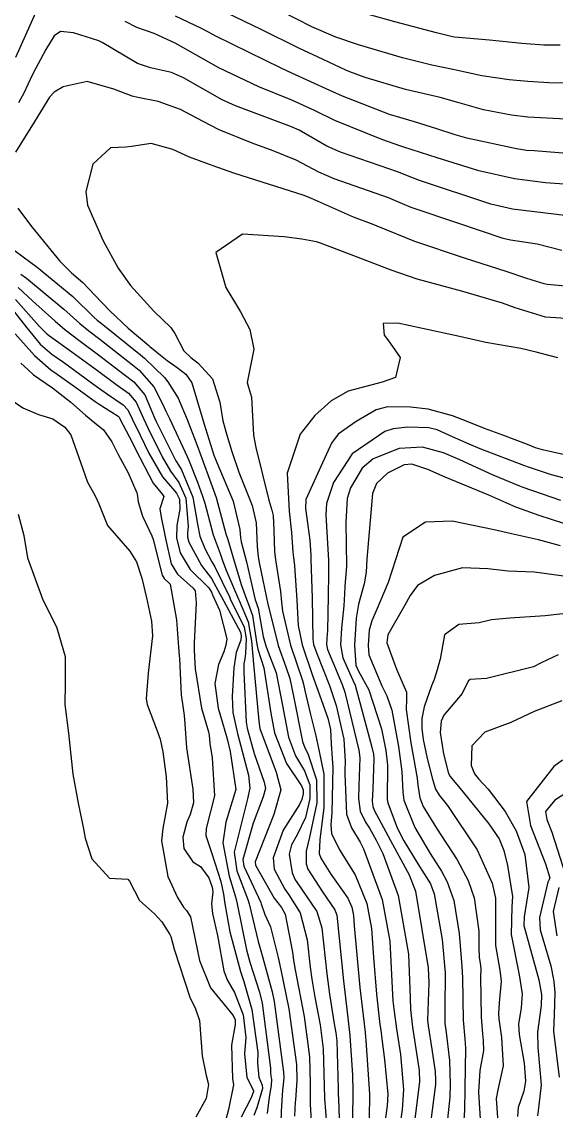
# Model space of a CAD drawing. Header units: feet. Extents: x 1313709 to 1317500, y 405869 to 411659.
# Drawn here: x 1315703.2 to 1315803.2, y 407965.1 to 408169 of the extents above; entities that cross this region are included whole.
import ezdxf

# ---------------------------------------------------------------- set-up
doc = ezdxf.new("R2010")
doc.units = ezdxf.units.FT
doc.layers.add('C-TOPO-MAJR', color=32, linetype='CONTINUOUS')

msp = doc.modelspace()

# ---------------------------------------------------------------- linework, layer by layer
at = {"layer": 'C-TOPO-MAJR'}
for points in [[(1315705.75, 408170.71), (1315702.01, 408162.35)], [(1315812.18, 408143.78), (1315799.13, 408144.85), (1315797.69, 408144.95), (1315795.78, 408145.22), (1315786.51, 408147.23), (1315784.32, 408147.84), (1315780.88, 408148.97), (1315776.69, 408150.32), (1315774.59, 408150.9), (1315772.04, 408151.67), (1315763.2, 408155.1), (1315760.88, 408156.16), (1315753.77, 408159.4), (1315751.75, 408160.31), (1315739.51, 408166.3), (1315738.12, 408167.06), (1315736.85, 408167.76), (1315731.99, 408170.08)], [(1315811.05, 408150.45), (1315797.93, 408151.18), (1315794.84, 408151.52), (1315789.61, 408152.56), (1315784.82, 408153.91), (1315781.53, 408154.82), (1315775.05, 408156.37), (1315767.49, 408158.56), (1315764.61, 408159.64), (1315763.84, 408159.99), (1315759.62, 408161.93), (1315755.05, 408164.07), (1315748, 408167.59), (1315741.51, 408170.68)], [(1315806.1, 408157.55), (1315801.83, 408157.62), (1315797.95, 408157.84), (1315794.45, 408158.13), (1315789.32, 408158.92), (1315784.17, 408160), (1315779.96, 408160.91), (1315774.46, 408162.28), (1315766.24, 408164.72), (1315761.96, 408166.17), (1315757.49, 408168.1), (1315751.6, 408171.08)], [(1315803.98, 408164.65), (1315800.91, 408164.65), (1315796.79, 408164.98), (1315790.73, 408165.58), (1315784.21, 408166.14), (1315783.84, 408166.21), (1315780.85, 408166.97), (1315773.03, 408169), (1315768.1, 408170.41)], [(1315804.83, 408132.74), (1315795.05, 408133.91), (1315791.01, 408134.85), (1315777.64, 408139.31), (1315775.38, 408140.21), (1315773.69, 408140.89), (1315762.87, 408144.6), (1315760.28, 408145.72), (1315755.11, 408148.7), (1315753.7, 408149.38), (1315743.23, 408153.26), (1315740.69, 408154.43), (1315733.45, 408158.54), (1315731.25, 408159.54), (1315727.26, 408160.4), (1315724.85, 408161.19), (1315718.26, 408165.17), (1315717.64, 408165.48), (1315712.88, 408166.94), (1315710.45, 408167.18), (1315709.24, 408166.4), (1315707.72, 408163.82), (1315705.28, 408159.3), (1315704.31, 408157.28), (1315703.63, 408155.76), (1315702.57, 408153.85)], [(1315805.61, 408138.58), (1315801.24, 408138.89), (1315795.42, 408139.61), (1315788.73, 408141.14), (1315780.95, 408143.53), (1315774.7, 408145.55), (1315774.14, 408145.74), (1315770.6, 408147), (1315761.77, 408150.52), (1315757.97, 408152.39), (1315753.73, 408154.34), (1315747.58, 408156.85), (1315740.09, 408160.41), (1315735.8, 408162.82), (1315731.92, 408165.04), (1315727.98, 408166.81), (1315724.76, 408167.96), (1315722.55, 408169.09)], [(1315804.27, 408126.21), (1315799.65, 408127.38), (1315794.69, 408128.14), (1315793.33, 408128.45), (1315784.81, 408131.31), (1315776.09, 408134.24), (1315774.01, 408135.12), (1315771.87, 408136.04), (1315761.67, 408139.59), (1315758.83, 408140.88), (1315754.54, 408143.11), (1315750.25, 408144.88), (1315746.33, 408146.32), (1315740.17, 408148.82), (1315737.13, 408150.37), (1315732.91, 408152.62), (1315728.75, 408154.1), (1315724.9, 408154.86), (1315723.83, 408155.11), (1315720.42, 408156.41), (1315715.45, 408157.87), (1315710.93, 408156.84), (1315709.23, 408155.84), (1315708.4, 408154.88), (1315705.02, 408149.42), (1315704.29, 408148.25), (1315702.05, 408144.62)], [(1315810.38, 408119), (1315801.57, 408119.83), (1315801, 408119.94), (1315797.76, 408120.95), (1315794.04, 408122.19), (1315786.05, 408124.76), (1315776.77, 408127.89), (1315769.75, 408130.76), (1315768.98, 408131.07), (1315765.31, 408132.47), (1315757.41, 408135.96), (1315756.07, 408136.5), (1315742.92, 408140.67), (1315739.05, 408142.07), (1315738.35, 408142.33), (1315734.62, 408143.69), (1315731.48, 408145.1), (1315727.44, 408146.22), (1315723.75, 408145.66), (1315722.7, 408145.54), (1315719.82, 408145.4), (1315716.47, 408142.39), (1315715.19, 408137.22), (1315715.5, 408134.72), (1315718.45, 408128.04), (1315721.25, 408122.88), (1315723.52, 408119.65), (1315727.89, 408114.84), (1315731.1, 408111.78), (1315731.86, 408110.68), (1315733.53, 408107.45), (1315734.85, 408106.15), (1315736.22, 408105.11), (1315738.9, 408102.19), (1315740.25, 408097.84), (1315740.85, 408094.32), (1315741.66, 408091.42), (1315742.51, 408088.55), (1315743.83, 408084.73), (1315746.33, 408078.45), (1315747.08, 408075.24), (1315747.28, 408070.76), (1315747.44, 408068.85), (1315747.64, 408067.81), (1315748.34, 408064.51), (1315749.27, 408060.02), (1315749.73, 408058.03), (1315751.19, 408052.28), (1315752.62, 408048.27), (1315753.37, 408046.06), (1315754.15, 408042.46), (1315755.76, 408034.3), (1315756.2, 408033.1), (1315756.76, 408032.01), (1315758.34, 408027.1), (1315758.41, 408022.81), (1315757.05, 408016.36), (1315756.41, 408013.78), (1315756.42, 408011.39), (1315756.76, 408010.39), (1315759.5, 408006.12), (1315761.82, 408002.74), (1315762.17, 408001.75), (1315763.4, 407989.5), (1315764.06, 407984.18), (1315764.61, 407979.25), (1315765.09, 407971.8), (1315765.16, 407968.75), (1315765.09, 407963.55)], [(1315702.44, 408134.1), (1315705.01, 408130.72), (1315710.29, 408124.19), (1315712.53, 408122.03), (1315714.6, 408120.19), (1315716.86, 408117.87), (1315719.66, 408114.89), (1315723.13, 408111.65), (1315726.95, 408108.44), (1315727.18, 408108.24), (1315729.14, 408106.6), (1315730.43, 408105.62), (1315732.28, 408104.3), (1315733.92, 408103.03), (1315735.04, 408101.41), (1315737.17, 408094.33), (1315737.61, 408092.86), (1315739.16, 408087.9), (1315739.71, 408086.49), (1315742.74, 408079.27), (1315744.03, 408073.96), (1315744.14, 408072.38), (1315744.26, 408071.65), (1315745.23, 408067.94), (1315746.88, 408060.81), (1315747.17, 408060), (1315747.18, 408059.96), (1315747.42, 408059.24), (1315747.85, 408056.77), (1315748.41, 408053.91), (1315748.85, 408052.22), (1315749.34, 408050.98), (1315750.81, 408047.11), (1315752.01, 408041.04), (1315753.15, 408035.08), (1315754.46, 408031.63), (1315756.12, 408028.82), (1315757.1, 408026.16), (1315757.13, 408023.64), (1315756.3, 408020.05), (1315754.76, 408016.78), (1315753.69, 408014.95), (1315753.25, 408013.22), (1315753.78, 408009.68), (1315754.39, 408008.37), (1315754.67, 408007.97), (1315758.4, 408002.46), (1315759.38, 407999.43), (1315760.29, 407990.76), (1315760.77, 407986.97), (1315761.7, 407981.45), (1315762, 407979.76), (1315762.17, 407978.25), (1315762.39, 407969.24), (1315762.42, 407968.42), (1315762.56, 407965.83), (1315762.75, 407958.66)], [(1315807.89, 408113.29), (1315801.26, 408113.73), (1315795.58, 408115.45), (1315793.17, 408116.36), (1315785.75, 408118.52), (1315777.22, 408120.86), (1315772.31, 408122.53), (1315764.52, 408125.52), (1315759.09, 408127.58), (1315758.37, 408127.81), (1315755.6, 408128.31), (1315752.29, 408128.78), (1315744.49, 408129.26), (1315739.52, 408125.8), (1315741.41, 408119.25), (1315744.14, 408114.73), (1315745.88, 408111.4), (1315746.61, 408107.75), (1315745.36, 408101.47), (1315745.66, 408100.64), (1315746.22, 408098.72), (1315746.6, 408091.65), (1315747.01, 408089.31), (1315749.41, 408079.46), (1315750.03, 408077.61), (1315750.26, 408076.57), (1315750.38, 408073.77), (1315750.53, 408069.88), (1315750.69, 408068.31), (1315751.63, 408062.38), (1315751.82, 408060.37), (1315752, 408058.71), (1315753.5, 408052.34), (1315755.72, 408045.72), (1315755.94, 408045.01), (1315756.2, 408043.82), (1315757.17, 408039.58), (1315758.21, 408035.37), (1315758.83, 408032.75), (1315759.71, 408028.14), (1315759.74, 408021.95), (1315758.97, 408015.86), (1315758.89, 408013.3), (1315759.15, 408012.43), (1315761.03, 408009.47), (1315764.21, 408004.98), (1315764.99, 408003.25), (1315765.28, 408001.68), (1315765.43, 407999.79), (1315766.5, 407988.25), (1315767.29, 407981.44), (1315767.46, 407979.81), (1315767.67, 407977.42), (1315768.27, 407968.28), (1315768.23, 407963.62)], [(1315701.78, 408126.28), (1315703.48, 408125.04), (1315706.08, 408123.1), (1315712.75, 408117.59), (1315716.73, 408113.65), (1315717.29, 408113.16), (1315718.03, 408112.61), (1315725.42, 408106.64), (1315726.17, 408106.02), (1315729.88, 408102.41), (1315730.56, 408101.6), (1315732.44, 408098.57), (1315734.14, 408094.54), (1315735.83, 408090.18), (1315736.89, 408087.34), (1315738.61, 408082.69), (1315739.6, 408079.98), (1315740.57, 408076.19), (1315741.38, 408073.19), (1315741.75, 408072.07), (1315742.98, 408068.06), (1315744.3, 408063.46), (1315745.46, 408060.45), (1315745.53, 408060.31), (1315746.41, 408057.87), (1315747.22, 408052.53), (1315747.41, 408051.59), (1315748.52, 408048.05), (1315749.81, 408039.58), (1315750.49, 408035.88), (1315752.72, 408030.16), (1315755.55, 408025.96), (1315755.85, 408025.22), (1315755.86, 408024.47), (1315755.61, 408023.4), (1315755.16, 408022.48), (1315752.1, 408017.66), (1315750.25, 408012.53), (1315750.46, 408010.37), (1315752.41, 408006.66), (1315753.21, 408005.57), (1315755.3, 408002.2), (1315756.61, 407997.13), (1315757.19, 407992.01), (1315757.47, 407989.77), (1315758.06, 407986.44), (1315759.04, 407981.27), (1315759.59, 407976.74), (1315759.78, 407969.79), (1315759.84, 407967.42), (1315760.41, 407960.32)], [(1315703.02, 408121.76), (1315704.07, 408121.03), (1315711.08, 408115.25), (1315714.06, 408112.55), (1315715.72, 408111.18), (1315717.8, 408109.63), (1315723.89, 408104.82), (1315725.16, 408103.82), (1315727.93, 408100.7), (1315729.63, 408097.37), (1315730.18, 408096.1), (1315730.82, 408094.77), (1315734.16, 408087.66), (1315734.53, 408086.75), (1315736.07, 408082.85), (1315737.05, 408080.24), (1315737.43, 408078.9), (1315739.05, 408072.97), (1315740.35, 408069.5), (1315740.79, 408068.17), (1315741.38, 408066.46), (1315743.76, 408060.9), (1315743.87, 408060.66), (1315745.55, 408056.7), (1315746.18, 408053.07), (1315746.42, 408050.25), (1315746.6, 408048.84), (1315747.54, 408038.07), (1315747.78, 408036.69), (1315750.8, 408028.54), (1315751.66, 408025.21), (1315750.38, 408020.59), (1315746.9, 408011.75), (1315746.95, 408011.11), (1315750.42, 408004.96), (1315751.79, 408003.23), (1315752.52, 408001.96), (1315753.88, 407994.86), (1315754.08, 407993.27), (1315754.16, 407992.57), (1315754.36, 407991.51), (1315756.08, 407982.77), (1315757.08, 407975.27), (1315757.2, 407970.33), (1315757.16, 407966.38), (1315757.41, 407962.06)], [(1315702.51, 408119.26), (1315705.2, 408116.79), (1315709.44, 408112.95), (1315711.28, 408111.4), (1315714.15, 408109.2), (1315717.58, 408106.67), (1315722.36, 408103), (1315724.16, 408101.63), (1315726.23, 408099.21), (1315728.06, 408094.85), (1315728.32, 408094.22), (1315732.04, 408086.84), (1315732.58, 408085.93), (1315733.09, 408085.14), (1315735.19, 408080), (1315736.07, 408074.99), (1315736.51, 408072.74), (1315737.45, 408070.43), (1315738.77, 408067.92), (1315739.31, 408066.98), (1315742.05, 408061.34), (1315742.21, 408061.01), (1315744.8, 408055.67), (1315745.21, 408053.58), (1315745.1, 408050.76), (1315744.92, 408049.76), (1315744.78, 408048.85), (1315744.74, 408047.28), (1315745.21, 408037.88), (1315745.41, 408036.77), (1315746.72, 408032.06), (1315748.56, 408026.64), (1315748.81, 408025.51), (1315748.4, 408023.95), (1315746.49, 408019), (1315744.56, 408012.18), (1315744.75, 408010.95), (1315747.93, 408004.14), (1315748.03, 408003.87), (1315748.68, 408001.92), (1315749.75, 407999.58), (1315751.21, 407993.82), (1315751.71, 407991.51), (1315753.18, 407984.24), (1315754.61, 407973.82), (1315754.7, 407970.86), (1315754.41, 407967.16), (1315754.38, 407966.79), (1315754.28, 407965.53), (1315754.27, 407964.16)], [(1315702.05, 408117.01), (1315706.48, 408112.01), (1315707.81, 408110.65), (1315708.39, 408110.2), (1315712.58, 408107.23), (1315717.36, 408103.73), (1315720.81, 408101.16), (1315723.17, 408099.47), (1315724.63, 408097.8), (1315726, 408094.76), (1315726.83, 408092.91), (1315729.48, 408087.57), (1315731.05, 408084.88), (1315732.6, 408082.78), (1315733.88, 408079.82), (1315734.33, 408074.53), (1315734.22, 408073.34), (1315734.2, 408072.55), (1315734.44, 408071.62), (1315736.86, 408067.24), (1315738.7, 408064.77), (1315740.36, 408061.79), (1315740.56, 408061.36), (1315744.12, 408054.75), (1315744.29, 408054.06), (1315744.18, 408053.26), (1315743.34, 408050.92), (1315742.91, 408048.06), (1315742.58, 408042.71), (1315742.72, 408039.7), (1315743.55, 408035.78), (1315745.62, 408027.97), (1315745.86, 408025.53), (1315745.45, 408023.54), (1315742.94, 408013.54), (1315743.43, 408010.06), (1315745.52, 408004.68), (1315745.78, 408003.87), (1315747.43, 407996.81), (1315747.76, 407995.78), (1315748.34, 407993.77), (1315750.05, 407987.43), (1315750.43, 407985.63), (1315752.19, 407972.39), (1315752.22, 407971.38), (1315752.12, 407970.1), (1315752.02, 407968.98), (1315751.73, 407965.1), (1315751.6, 407960.73)], [(1315701.62, 408114.91), (1315704.16, 408111.7), (1315706.62, 408108.66), (1315708.81, 408106.79), (1315711.03, 408105.27), (1315717.14, 408100.82), (1315719.25, 408099.31), (1315722.19, 408097.32), (1315723.03, 408096.4), (1315723.87, 408094.67), (1315725.35, 408091.61), (1315726.96, 408088.29), (1315729.52, 408083.82), (1315732.18, 408080.75), (1315732.72, 408079.67), (1315732.79, 408077.77), (1315732.24, 408074.75), (1315732.18, 408072.41), (1315732.84, 408069.62), (1315734.71, 408066.48), (1315738.22, 408063.05), (1315738.69, 408062.23), (1315738.89, 408061.72), (1315740.23, 408058.86), (1315741.56, 408053.49), (1315741.4, 408052.34), (1315741.01, 408051.05), (1315740, 408048.69), (1315739.34, 408045.17), (1315739.94, 408040.54), (1315741.06, 408036.7), (1315741.63, 408034.77), (1315742.22, 408032.38), (1315743.28, 408025.32), (1315741.41, 408019.15), (1315740.84, 408015.33), (1315741.99, 408009.1), (1315743.2, 408005.2), (1315743.51, 408003.87), (1315745.26, 407995.28), (1315745.89, 407992.97), (1315747.67, 407987.35), (1315748.17, 407985.27), (1315749.76, 407973.1), (1315749.77, 407972.44), (1315749.84, 407971.59), (1315749.95, 407971.06), (1315749.9, 407969.88), (1315749.5, 407967.68), (1315749.15, 407964.66)], [(1315803.53, 408106.12), (1315799.47, 408107.14), (1315796.59, 408107.85), (1315790.08, 408108.96), (1315784.6, 408110.2), (1315778.19, 408111.61), (1315773.59, 408112.6), (1315770.86, 408112.53), (1315771.03, 408110.37), (1315771.71, 408109.45), (1315774.04, 408106.17), (1315773.12, 408102.4), (1315770.63, 408101.56), (1315764.28, 408099.85), (1315761.11, 408098.04), (1315758.04, 408095.32), (1315755.29, 408091.83), (1315752.86, 408084.53), (1315753.23, 408077.43), (1315753.71, 408073.44), (1315753.94, 408069.73), (1315753.99, 408069.21), (1315754.25, 408067.14), (1315754.67, 408060.74), (1315754.96, 408055.97), (1315755.69, 408052.39), (1315757.62, 408046.65), (1315758.39, 408044.58), (1315760.51, 408038.66), (1315760.99, 408036.52), (1315761.11, 408033.86), (1315761.29, 408031.09), (1315761.42, 408029.43), (1315761.21, 408020.99), (1315761.03, 408018.67), (1315761.14, 408017.09), (1315762.69, 408014.01), (1315765.59, 408009.31), (1315767.81, 408003.97), (1315768.68, 407999.3), (1315769.03, 407993.85), (1315769.59, 407987), (1315770.23, 407981.31), (1315770.38, 407980.23), (1315770.62, 407978.62), (1315771.12, 407974.78), (1315771.72, 407968.23), (1315771.62, 407966.08), (1315770.33, 407957.17)], [(1315701.95, 408110.63), (1315705.57, 408106.52), (1315708.64, 408103.85), (1315709.83, 408103.03), (1315713.48, 408100.43), (1315716.92, 408097.92), (1315717.66, 408097.42), (1315721.22, 408095.21), (1315721.42, 408094.99), (1315721.64, 408094.58), (1315723.87, 408090.31), (1315724.5, 408088.99), (1315727.77, 408082.63), (1315729.53, 408080.5), (1315729.76, 408080.13), (1315729.06, 408077.82), (1315729.32, 408075.88), (1315729.68, 408074.48), (1315730.08, 408072.26), (1315731.18, 408067.54), (1315732.33, 408065.64), (1315735.28, 408062.97), (1315735.63, 408062.51), (1315735.81, 408060.22), (1315735.45, 408052.68), (1315735.46, 408051.5), (1315735.54, 408050.06), (1315735.68, 408047.9), (1315736.85, 408040.51), (1315738.13, 408036.07), (1315738.26, 408035.46), (1315738.37, 408033.88), (1315738.83, 408031.22), (1315739.29, 408024.12), (1315737.71, 408018.02), (1315737.63, 408016.71), (1315738.77, 408013.33), (1315740.45, 408008.06), (1315740.98, 408005.7), (1315741.19, 408003.87), (1315742.11, 407998.65), (1315744.13, 407991.24), (1315744.75, 407989.34), (1315746.27, 407984.11), (1315747.38, 407976.07), (1315747.34, 407974.11), (1315747.57, 407971.47), (1315748.18, 407969.97), (1315748.23, 407969.31), (1315747.18, 407965.71), (1315746.65, 407964.27)], [(1315703.04, 408105.13), (1315704.3, 408103.91), (1315705.4, 408102.94), (1315708.97, 408100.47), (1315712.39, 408097.83), (1315715.12, 408095.4), (1315716.87, 408093.97), (1315718.47, 408092.61), (1315720.08, 408090.37), (1315721.24, 408087.99), (1315723.09, 408084.57), (1315724.71, 408080.81), (1315724.77, 408080.56), (1315724.96, 408079.15), (1315725.77, 408076.49), (1315727.57, 408072.79), (1315727.81, 408072.1), (1315729.49, 408065.41), (1315729.86, 408064.77), (1315730.84, 408063.88), (1315730.96, 408063.72), (1315732.14, 408057.03), (1315732.34, 408054.45), (1315732.66, 408050.3), (1315732.7, 408049.8), (1315733.02, 408043.03), (1315733.38, 408040.48), (1315733.6, 408039.13), (1315733.7, 408037.58), (1315734.02, 408033.11), (1315735.19, 408025.37), (1315735.31, 408022.78), (1315734.73, 408020.63), (1315734.11, 408019.17), (1315733.33, 408016.38), (1315733.56, 408014.22), (1315735.19, 408011.74), (1315736.63, 408010.91), (1315738.22, 408008.74), (1315738.86, 408006.99), (1315738.95, 408006.15), (1315738.71, 408003.87), (1315738.87, 408002.11), (1315739.84, 407997.98), (1315740.99, 407991.34), (1315741.65, 407989.64), (1315743.04, 407987.32), (1315744.63, 407983.1), (1315745.14, 407978.86), (1315744.91, 407975.78), (1315745.3, 407971.35), (1315746.54, 407968.97), (1315746.57, 407968.74), (1315746.12, 407967.57), (1315744.26, 407963.94)], [(1315698.48, 408100.14), (1315703.37, 408096.77), (1315706.31, 408095.49), (1315709, 408094.68), (1315711.28, 408093.11), (1315712.38, 408091.72), (1315714.6, 408085.31), (1315715.48, 408082.85), (1315716.96, 408080.26), (1315717.59, 408078.79), (1315719.21, 408074.72), (1315723.44, 408069.9), (1315724.67, 408067.92), (1315725.65, 408064.88), (1315726.56, 408061.16), (1315727.5, 408056.78), (1315727.67, 408054.07), (1315726.83, 408047.1), (1315726.5, 408042.26), (1315726.67, 408041.19), (1315728.52, 408036.28), (1315729.11, 408034.73), (1315729.6, 408032.33), (1315730.22, 408027.66), (1315730.45, 408022.74), (1315729.62, 408017.99), (1315729.35, 408015.67), (1315730.55, 408009), (1315732.34, 408005.06), (1315733.47, 408003.29), (1315734.06, 408002.62), (1315734.78, 408001.44), (1315736.48, 407993.3), (1315738.52, 407988.19), (1315742.76, 407982.96), (1315743.12, 407982.18), (1315743.16, 407981.32), (1315742.48, 407977.45), (1315742.65, 407971.21), (1315742.8, 407970.02), (1315741.86, 407965.38), (1315741.37, 407963.53)], [(1315804.51, 408087.99), (1315800.66, 408088.86), (1315799.37, 408089.26), (1315797.89, 408089.88), (1315793.27, 408091.64), (1315789.79, 408092.91), (1315786.55, 408094.16), (1315783.79, 408095.24), (1315779.29, 408096.48), (1315775.94, 408096.87), (1315771.64, 408096.94), (1315769.51, 408096.4), (1315765.8, 408094.2), (1315762.42, 408091.84), (1315761.17, 408090.11), (1315759.2, 408085.78), (1315756.37, 408079.6), (1315756.33, 408077.89), (1315756.75, 408074.73), (1315757.09, 408071.97), (1315757.29, 408069.16), (1315757.32, 408068.33), (1315757.56, 408061.13), (1315757.65, 408053.47), (1315757.82, 408052.45), (1315758.41, 408050.77), (1315760.77, 408044.78), (1315762.05, 408041.03), (1315763.46, 408034.74), (1315763.73, 408030.56), (1315763.69, 408028.93), (1315763.66, 408028.21), (1315764.01, 408020.69), (1315764.9, 408018.13), (1315766.52, 408015.43), (1315767.14, 408014.21), (1315770.63, 408004.68), (1315772.07, 407996.93), (1315772.51, 407988.12), (1315772.66, 407985.76), (1315772.9, 407983.75), (1315773.35, 407980.5), (1315774.08, 407975.68), (1315774.66, 407969.11), (1315774.42, 407965.31), (1315772.96, 407955.81)], [(1315804.7, 408083.58), (1315802.35, 408084.21), (1315798.22, 408085.56), (1315797.15, 408085.97), (1315789.01, 408089.07), (1315786.96, 408089.95), (1315783.85, 408091.35), (1315780.92, 408092.62), (1315779.38, 408093), (1315775.45, 408093.11), (1315772.7, 408092.84), (1315771.15, 408092.33), (1315765.06, 408088.11), (1315761.52, 408082.8), (1315760.22, 408078.84), (1315760.09, 408076.73), (1315760.6, 408068.15), (1315760.59, 408065.74), (1315760.57, 408061.52), (1315760.44, 408055.04), (1315760.31, 408053.57), (1315760.24, 408052.44), (1315760.42, 408051.53), (1315761.42, 408049.15), (1315763.19, 408044.97), (1315763.66, 408043.5), (1315766.31, 408032.68), (1315766.46, 408031.24), (1315766.27, 408025.99), (1315766.22, 408023.62), (1315766.52, 408021.21), (1315767.53, 408019.19), (1315768.26, 408018.05), (1315769.51, 408015.8), (1315770.78, 408013.33), (1315773.64, 408005.44), (1315775.56, 407994.49), (1315775.89, 407986.31), (1315775.95, 407984.09), (1315776.31, 407980.78), (1315777.58, 407972.7), (1315777.62, 407970.59), (1315776.05, 407957.69)], [(1315804.1, 408079.41), (1315797.06, 408081.84), (1315796.41, 408082.07), (1315791.44, 408084.12), (1315785.21, 408087.01), (1315782.12, 408088.35), (1315778.22, 408089.38), (1315773.86, 408089.11), (1315768.98, 408087.17), (1315766.92, 408085.48), (1315764.73, 408081.78), (1315764.12, 408079.75), (1315763.86, 408075.37), (1315763.96, 408067.13), (1315763.68, 408063.29), (1315763.6, 408061.93), (1315763.5, 408059.66), (1315763.07, 408055.47), (1315762.85, 408052.39), (1315763.28, 408049.95), (1315765.15, 408045.79), (1315765.59, 408044.8), (1315768.73, 408033.24), (1315769.01, 408031.93), (1315769.08, 408031.02), (1315768.9, 408025.46), (1315768.81, 408023.11), (1315768.92, 408022.13), (1315769.18, 408021.45), (1315772.21, 408015.74), (1315775.74, 408009.32), (1315776.92, 408006.27), (1315779.29, 407991.88), (1315779.42, 407989.12), (1315779.16, 407982.11), (1315779.24, 407981.05), (1315779.97, 407976.67), (1315780.58, 407972.48), (1315780.66, 407970.92), (1315780.61, 407970.06), (1315778.63, 407954.7)], [(1315804.68, 408075.08), (1315800.06, 408076.59), (1315795.89, 408078.1), (1315795.68, 408078.18), (1315794.01, 408078.88), (1315790.64, 408080.37), (1315782.45, 408083.74), (1315779.21, 408085.18), (1315776.18, 408086.19), (1315774.8, 408086.09), (1315771.65, 408084.51), (1315769.57, 408082.59), (1315768.82, 408080.69), (1315767.77, 408068.42), (1315767.65, 408066.01), (1315767.26, 408063.78), (1315766.23, 408059.98), (1315765.8, 408057.36), (1315765.47, 408052.34), (1315765.71, 408048.6), (1315766.22, 408047.43), (1315768.19, 408043.94), (1315770.56, 408036.64), (1315771.36, 408032.62), (1315771.64, 408029.88), (1315771.62, 408023.42), (1315771.71, 408022.77), (1315773.46, 408018.15), (1315774.69, 408015.68), (1315777.32, 408011.36), (1315779.68, 408007.63), (1315780.41, 408005.78), (1315781.9, 407997.2), (1315782.43, 407991), (1315782.41, 407984.27), (1315782.41, 407981.49), (1315782.55, 407980.31), (1315783.24, 407974.56), (1315783.39, 407970.14), (1315783.3, 407967.67), (1315782.11, 407956.54)], [(1315702.51, 408076.87), (1315703.58, 408072.85), (1315704.25, 408068.68), (1315707.15, 408060.79), (1315709.68, 408055.78), (1315711.34, 408050.2), (1315711.29, 408045.11), (1315711.28, 408041.23), (1315711.94, 408035.84), (1315712.76, 408028.17), (1315713.83, 408022.45), (1315714.69, 408018.25), (1315715.04, 408016.21), (1315716.32, 408012.3), (1315719.61, 408008.71), (1315723.05, 408008.5), (1315723.39, 408008.11), (1315725.24, 408004.51), (1315728.05, 408002.05), (1315729.42, 408000.51), (1315730.94, 407998.16), (1315731.11, 407997.77), (1315731.69, 407995.38), (1315734.65, 407986.4), (1315735.72, 407984.21), (1315736.47, 407982.05), (1315736.94, 407975.44), (1315737.74, 407971.74), (1315738.14, 407970.06), (1315737.74, 407967.43), (1315735.75, 407963.95)], [(1315804.03, 408070.93), (1315799.94, 408072.03), (1315794.84, 408073.13), (1315791.59, 408073.89), (1315783.77, 408075.51), (1315778.75, 408075.36), (1315774.5, 408072.53), (1315772.45, 408066.18), (1315771.8, 408064.04), (1315769.55, 408058.74), (1315768.71, 408056.87), (1315768.24, 408055.13), (1315768.01, 408052.29), (1315768.19, 408050.53), (1315770.6, 408044.7), (1315771.56, 408042.84), (1315772.48, 408040.17), (1315773.7, 408033.32), (1315774.33, 408028.68), (1315774.51, 408024.78), (1315774.74, 408023.27), (1315776.79, 408018.17), (1315779.66, 408013.31), (1315781.79, 408009.98), (1315782.81, 408008.03), (1315784.04, 408004.5), (1315785.04, 407998.34), (1315785.59, 407992.19), (1315785.68, 407990.04), (1315785.84, 407982.1), (1315786.15, 407978.64), (1315786.23, 407976.89), (1315786.11, 407969.35), (1315786.07, 407965.2), (1315785.58, 407958.37)], [(1315805.08, 408065.2), (1315799.12, 408065.96), (1315794.27, 408066.15), (1315790.42, 408066.62), (1315785.68, 408066.78), (1315780.46, 408065.39), (1315777.29, 408063.51), (1315775.88, 408061.59), (1315774.92, 408059.81), (1315771.71, 408054.27), (1315771.51, 408052.74), (1315773.32, 408047.84), (1315775.24, 408043.5), (1315775.21, 408042.27), (1315775.13, 408040.28), (1315776.04, 408034.01), (1315777.18, 408027.41), (1315777.33, 408026.12), (1315777.68, 408023.76), (1315778.3, 408022.14), (1315780.84, 408018.08), (1315784.69, 408012.16), (1315786.77, 408008.23), (1315787.87, 408005.01), (1315788.73, 407998.77), (1315788.77, 407995.58), (1315788.8, 407993.91), (1315789.06, 407992.37), (1315789.14, 407991.68), (1315789.09, 407990.22), (1315789.18, 407982.69), (1315789.41, 407979.57), (1315789.58, 407978.31), (1315789.63, 407976.42), (1315788.94, 407972.71), (1315788.7, 407968.61), (1315789.04, 407962.55)], [(1315807.19, 408058.49), (1315801.19, 408057.8), (1315794.54, 408057.38), (1315791.1, 408057.04), (1315788.83, 408056.5), (1315785.01, 408056.18), (1315782.34, 408054.24), (1315781.54, 408049.7), (1315781.48, 408049.49), (1315780.93, 408047.7), (1315780.39, 408045.88), (1315779.87, 408044.72), (1315778.49, 408040.79), (1315778.1, 408038.58), (1315778.07, 408036.72), (1315778.32, 408034.68), (1315779.09, 408031.13), (1315780.06, 408027.24), (1315780.64, 408025.38), (1315781.31, 408024.26), (1315782.91, 408022.27), (1315788.41, 408014.03), (1315791.25, 408007.79), (1315791.85, 408004.93), (1315791.9, 408001.29), (1315791.9, 407996.1), (1315792.66, 407991.48), (1315792.93, 407989.4), (1315792.53, 407985.36), (1315792.45, 407983.28), (1315792.52, 407982.35), (1315792.97, 407978.89), (1315793.32, 407973.57), (1315792.3, 407969.08), (1315791.99, 407967.44), (1315792.39, 407962.03)], [(1315803.59, 408050.52), (1315800.42, 408049), (1315798.99, 408048.28), (1315790.17, 408046.06), (1315787.1, 408045.91), (1315786.73, 408045.58), (1315785.6, 408043.25), (1315782.21, 408039.22), (1315781.69, 408038.1), (1315781.54, 408035.99), (1315782.13, 408031.96), (1315783.07, 408028.31), (1315783.37, 408027.71), (1315785.81, 408024.79), (1315790.62, 408018.89), (1315792.53, 408016.09), (1315793.44, 408013.89), (1315794.14, 408011.07), (1315795.05, 408005.25), (1315794.95, 408003.36), (1315794.79, 407998.13), (1315796.28, 407990.58), (1315796.87, 407987.03), (1315796.66, 407984.45), (1315796.18, 407981.34), (1315796.27, 407979.45), (1315797.22, 407974.06), (1315797.51, 407970.7), (1315797.18, 407968.83), (1315796.14, 407965.77), (1315795.99, 407964.08)], [(1315804.29, 408041.89), (1315799.08, 408039.9), (1315794.71, 408037.87), (1315789.86, 408036.02), (1315787.47, 408033.46), (1315787.33, 408029.82), (1315787.93, 408028.24), (1315788.7, 408027.29), (1315790.49, 408025.35), (1315793.71, 408021.19), (1315795.74, 408017.56), (1315797.39, 408013.12), (1315798.1, 408006.98), (1315797.23, 408001.48), (1315797.2, 407999.83), (1315799.97, 407989.67), (1315800.49, 407986.9), (1315800.39, 407984.83), (1315799.72, 407979.86), (1315799.82, 407977.02), (1315800.41, 407970.03), (1315800.01, 407966.17), (1315799.76, 407964.19)], [(1315804.4, 408030.77), (1315802.79, 408029.6), (1315797.7, 408023.04), (1315798.43, 408018.57), (1315801.23, 408011.35), (1315802.04, 408008.77), (1315802, 408008.58), (1315801.68, 408007.92), (1315800.08, 408001.35), (1315800.24, 407999.01), (1315802.24, 407992.29), (1315802.74, 407989.74), (1315802.8, 407989.3), (1315803, 407987.27), (1315802.85, 407983.13), (1315802.75, 407980.08), (1315803.77, 407971.42)], [(1315804.69, 408024.37), (1315802.95, 408023.3), (1315801.25, 408021.2), (1315801.5, 408019.71), (1315802.43, 408017.3), (1315804.91, 408009.48)], [(1315803.71, 408006.94), (1315802.67, 408002.44), (1315803.33, 407997.88)]]:
    msp.add_lwpolyline(points, dxfattribs=at)

doc.saveas('drawing.dxf')
